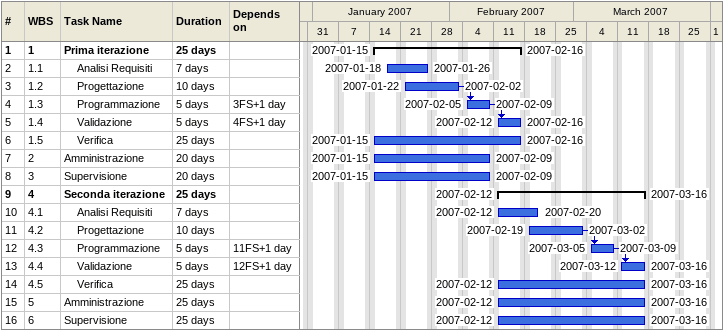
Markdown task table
| ID | WBS | Task | Duration | Start | Finish | Predecessors |
|---|---|---|---|---|---|---|
| 1 | 1 | **Prima iterazione** | 25d | 2007-01-15 | 2007-02-16 |  |
| 2 | 1.1 | Analisi Requisiti | 7d | 2007-01-18 | 2007-01-26 |  |
| 3 | 1.2 | Progettazione | 10d | 2007-01-22 | 2007-02-02 |  |
| 4 | 1.3 | Programmazione | 5d | 2007-02-05 | 2007-02-09 | 3FS+1d |
| 5 | 1.4 | Validazione | 5d | 2007-02-12 | 2007-02-16 | 4FS+1d |
| 6 | 1.5 | Verifica | 25d | 2007-01-15 | 2007-02-16 |  |
| 7 | 2 | Amministrazione | 20d | 2007-01-15 | 2007-02-09 |  |
| 8 | 3 | Supervisione | 20d | 2007-01-15 | 2007-02-09 |  |
| 9 | 4 | **Seconda iterazione** | 25d | 2007-02-12 | 2007-03-16 |  |
| 10 | 4.1 | Analisi Requisiti | 7d | 2007-02-12 | 2007-02-20 |  |
| 11 | 4.2 | Progettazione | 10d | 2007-02-19 | 2007-03-02 |  |
| 12 | 4.3 | Programmazione | 5d | 2007-03-05 | 2007-03-09 | 11FS+1d |
| 13 | 4.4 | Validazione | 5d | 2007-03-12 | 2007-03-16 | 12FS+1d |
| 14 | 4.5 | Verifica | 25d | 2007-02-12 | 2007-03-16 |  |
| 15 | 5 | Amministrazione | 25d | 2007-02-12 | 2007-03-16 |  |
| 16 | 6 | Supervisione | 25d | 2007-02-12 | 2007-03-16 |  |
